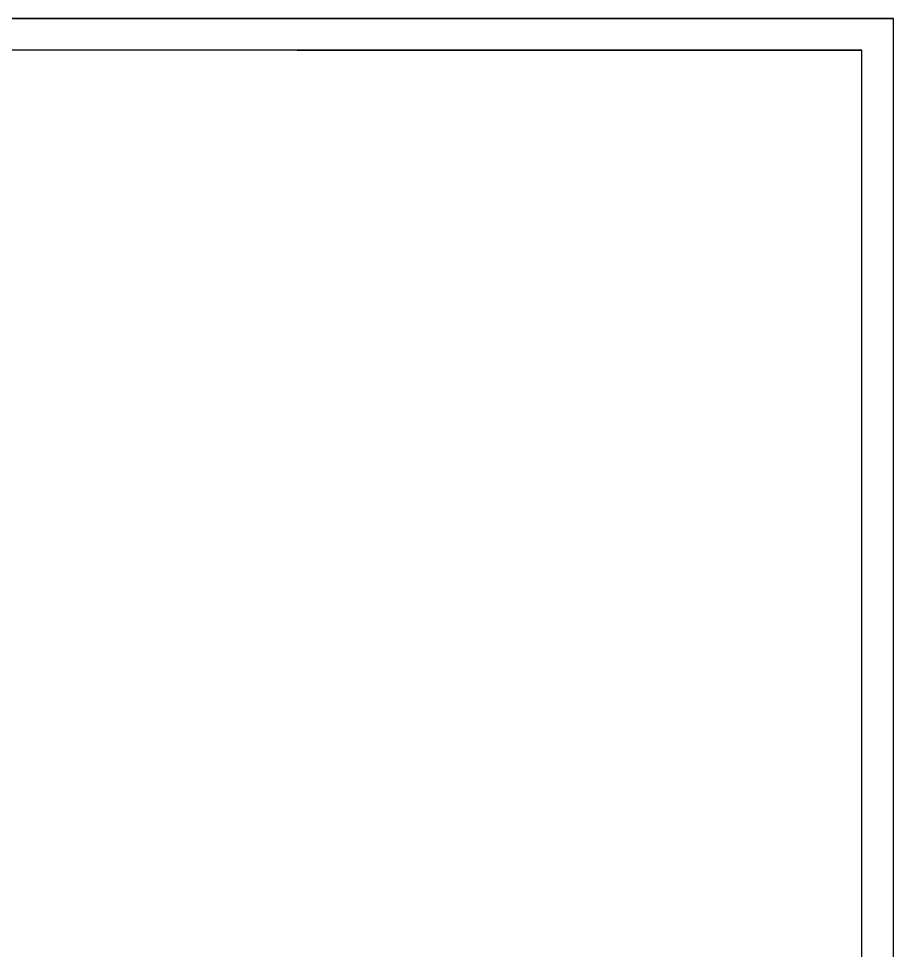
# Model space of a CAD drawing. Header units: millimetres. Extents: x 115735 to 194929, y 30422 to 45272.
# Drawn here: x 187961 to 194929, y 37847 to 45272 of the extents above; entities that cross this region are included whole.
import ezdxf

# ---------------------------------------------------------------- set-up
doc = ezdxf.new("R2010")
doc.units = ezdxf.units.MM
doc.layers.add('09图框与明细表层', color=4, linetype='Continuous')
doc.layers.add('DATA', color=4, linetype='Continuous')

msp = doc.modelspace()

# ---------------------------------------------------------------- linework, layer by layer
at = {"color": 4}
for p, q in [((194677.4, 40821.8), (194677.4, 41021.8)), ((194677.4, 40621.8), (194677.4, 40821.8)), ((194677.4, 40421.8), (194677.4, 40621.8))]:
    msp.add_line(p, q, dxfattribs=at)
at = {"layer": '09图框与明细表层'}
for p, q in [((173903.9, 45271.8), (194928.9, 45271.8)), ((194928.9, 45271.8), (173903.9, 45271.8)), ((194928.9, 30421.8), (194928.9, 45271.8))]:
    msp.add_line(p, q, dxfattribs=at)
at = {"layer": '09图框与明细表层', "color": 4}
for p, q in [((194678.9, 45021.8), (174528.9, 45021.8)), ((194678.9, 45021.8), (174528.9, 45021.8)), ((194678.9, 30671.8), (194678.9, 45021.8)), ((194678.9, 30671.8), (194678.9, 45021.8))]:
    msp.add_line(p, q, dxfattribs=at)
at = {"layer": 'DATA'}
msp.add_line((190178.9, 45021.8), (194678.9, 45021.8), dxfattribs=at)

doc.saveas('drawing.dxf')
